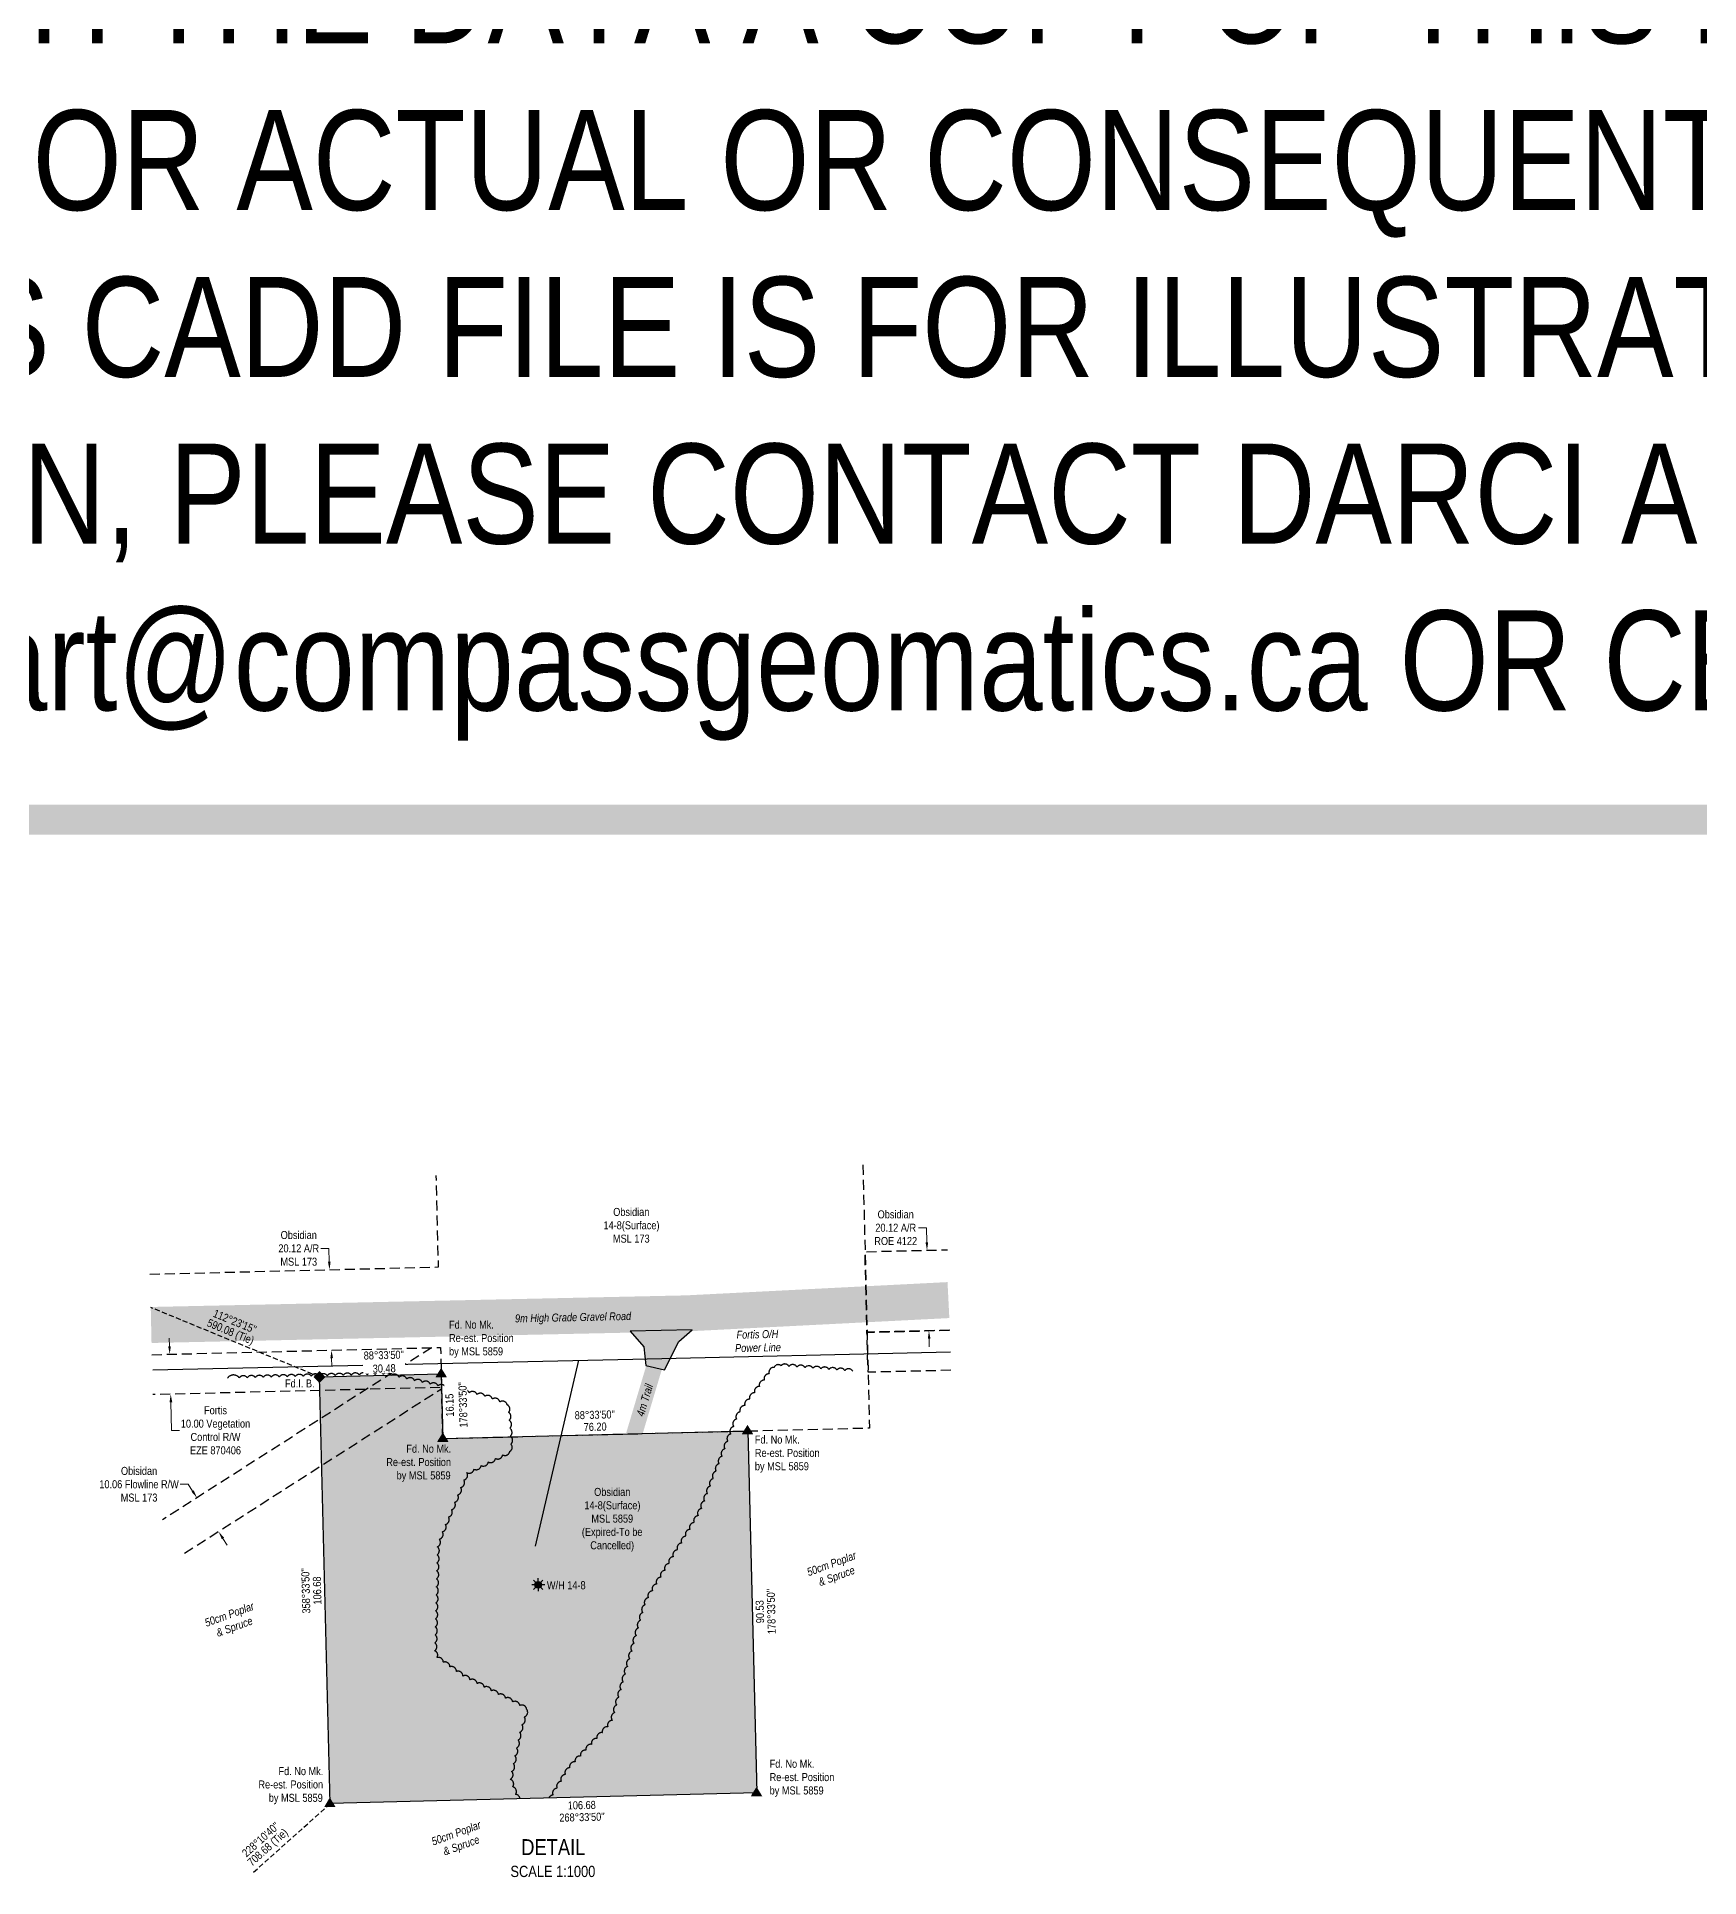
# Model space of a CAD drawing. Extents: x 611326 to 619223, y 5897357 to 5902021.
# Drawn here: x 615069 to 617146, y 5897423 to 5899722 of the extents above; entities that cross this region are included whole.
import ezdxf
from ezdxf.enums import TextEntityAlignment as Align

# ---------------------------------------------------------------- set-up
doc = ezdxf.new("R2010")
doc.units = 0
doc.header["$LTSCALE"] = 5
doc.header["$PDSIZE"] = 0.5
for name, pattern in [('0', [1, 1, 0]), ('foc-ACCESSROAD', [3.75, 2.5, -1.25]), ('foc-FLOWLINE', [3.75, 2.5, -1.25]), ('foc-TIELINE', [1.875, 1.25, -0.625])]:
    doc.linetypes.add(name, pattern=pattern)
doc.layers.get('Defpoints').update_dxf_attribs({"color": 9})
for name, color, linetype in [('AS-POWER', 104, 'foc-POWER'), ('AS-POWER-T', 104, 'Continuous'), ('AS-ROADS', 254, 'Continuous'), ('C-AR', 13, 'foc-ACCESSROAD'), ('C-WS', 13, 'foc-ACCESSROAD'), ('C-WS-S', 8, 'Continuous'), ('DETAIL-T', 7, 'Continuous'), ('F-EZE', 190, 'foc-FLOWLINE'), ('F-VCE', 190, 'foc-FLOWLINE'), ('L-BD', 7, 'Continuous'), ('L-BD1', 253, 'Continuous'), ('L-MON', 1, 'Continuous'), ('L-TIE', 7, 'foc-TIELINE'), ('P-PROPOSED', 10, 'Continuous'), ('P-PROPOSED-H', 21, 'Continuous'), ('T-BUSH', 110, '0'), ('T-BUSH-T', 110, 'Continuous')]:
    doc.layers.add(name, color=color, linetype=linetype)
for name, color, linetype, lineweight in [('C-AR-T', 13, 'Continuous', 9), ('C-FLOWLINE-T', 13, 'Continuous', 9), ('C-WS-T', 13, 'Continuous', 9), ('F-VCE-T', 190, 'Continuous', 9), ('T-TEXT', 48, 'Continuous', 18)]:
    doc.layers.add(name, color=color, linetype=linetype, lineweight=lineweight)
doc.layers.add('DISCLAIMER', color=7, linetype='Continuous', plot=False)
doc.styles.add('80', font='ARIALN.TTF', dxfattribs={"height": 10})
doc.styles.add('80CG', font='ARIALN.TTF', dxfattribs={"height": 10})
doc.styles.add('80L', font='ARIALN.TTF', dxfattribs={"height": 10})
doc.styles.add('foc-LtypeFont', font='ARIALN.TTF', dxfattribs={"height": 7.35})
doc.linetypes.add('foc-POWER', pattern='A,6,-1,["P",foc-LtypeFont,S=0.2,R=0,X=-0.625,Y=-0.75],-1.24,4', length=12.24)
doc.dimstyles.new('Compass 5 000', dxfattribs={"dimscale": 5, "dimtxt": 9, "dimasz": 2, "dimexe": 0.2, "dimexo": 0.0625, "dimgap": 0.5, "dimtad": 0, "dimtih": 1, "dimtoh": 1, "dimzin": 0, "dimdsep": 46, "dimtxsty": '80CG', "dimcen": 0.1, "dimse1": 1, "dimse2": 1, "dimclrd": 256, "dimclrt": 256, "dimaunit": 1, "dimadec": 4, "dimazin": 0, "dimtfac": 0.06, "dimtofl": 0, "dimtmove": 0, "dimatfit": 1, "dimfxl": 0.2, "dimtolj": 1, "dimtzin": 0, "dimlwd": -1, "dimarcsym": 0})

# ---------------------------------------------------------------- blocks, each defined once
blk = doc.blocks.new('GAS')
h = blk.add_hatch(color=255)
h.dxf.hatch_style = 1
edge = h.paths.add_edge_path()
edge.add_arc((0, 0), 0.9, 0, 360)
for p, q in [((-0.81, 0), (-1.62, 0)), ((-0.57, 0.57), (-1.14, 1.14)), ((0, 0.81), (0, 1.62)), ((0.57, 0.57), (1.14, 1.14)), ((1.62, 0), (0.81, 0)), ((-0.57, -0.57), (-1.14, -1.14)), ((0, -0.81), (0, -1.62)), ((1.14, -1.14), (0.57, -0.57))]:
    blk.add_line(p, q)
blk.add_circle((0, 0), 0.8)
blk = doc.blocks.new('TRIA')
blk.add_hatch(color=255).paths.add_polyline_path([(-0.04, 1.52), (-1.47, -0.87), (1.39, -0.87)])
blk = doc.blocks.new('TRIAA')
blk.add_blockref('TRIA', (0, 0))
blk = doc.blocks.new('TRIB')
at = {"color": 1}
blk.add_lwpolyline([(-1.12, -0.67), (-0.04, 1.13), (1.04, -0.67)], close=True, dxfattribs=at)
blk = doc.blocks.new('TRIBB')
blk.add_blockref('TRIB', (0, 0))
blk = doc.blocks.new('TRICC')
for name in ['TRIAA', 'TRIBB']:
    blk.add_blockref(name, (0, 0))
blk = doc.blocks.new('plspike')
blk.add_blockref('TRICC', (0, 0))
blk = doc.blocks.new('*D432')
at = {"layer": 'C-AR-T', "transparency": 16777216}
for p, q in [((616180.8, 5898234.1), (616170.8, 5898234.1)), ((616181.2, 5898216), (616180.8, 5898234.1)), ((616184.1, 5898095.4), (616184.3, 5898085.4))]:
    blk.add_line(p, q, dxfattribs=at)
for points in [[(616182.9, 5898216.1), (616179.5, 5898216), (616181.4, 5898206)], [(616185.8, 5898095.4), (616182.4, 5898095.4), (616183.8, 5898105.4)]]:
    blk.add_solid(points, dxfattribs=at)
at = {"layer": 'Defpoints', "color": 0, "transparency": 16777216}
for p in [(616149.5, 5898205.2), (616181.4, 5898206), (616151.9, 5898104.6)]:
    blk.add_point(p, dxfattribs=at)
at = {"layer": 'C-AR-T', "transparency": 16777216, "insert": (616142.3, 5898234.1), "char_height": 10, "attachment_point": 5, "style": '80CG'}
blk.add_mtext('\\A1;Obsidian\\P20.12 A/R\\PROE 4122', dxfattribs=at)
blk = doc.blocks.new('*D433')
at = {"layer": 'Defpoints', "color": 0, "transparency": 16777216}
for p in [(615266.7, 5898076.9), (615236.5, 5898026.1), (615268, 5898026.9)]:
    blk.add_point(p, dxfattribs=at)
at = {"layer": 'F-VCE-T', "transparency": 16777216}
for p, q in [((615235, 5898086.1), (615234.8, 5898096.1)), ((615236.8, 5898016.1), (615237.7, 5897981)), ((615237.7, 5897981), (615247.7, 5897981))]:
    blk.add_line(p, q, dxfattribs=at)
for points in [[(615236.7, 5898086.1), (615233.4, 5898086), (615235.3, 5898076.1)], [(615238.5, 5898016.2), (615235.1, 5898016.1), (615236.5, 5898026.1)]]:
    blk.add_solid(points, dxfattribs=at)
at = {"layer": 'F-VCE-T', "transparency": 16777216, "insert": (615292.5, 5897981), "char_height": 10, "attachment_point": 5, "style": '80CG'}
blk.add_mtext('\\A1;Fortis\\P10.00 Vegetation\\PControl R/W\\PEZE 870406', dxfattribs=at)
blk = doc.blocks.new('*D434')
at = {"layer": 'C-AR-T', "transparency": 16777216}
for p, q in [((615434.2, 5898208.3), (615424.2, 5898208.3)), ((615434.6, 5898191.7), (615434.2, 5898208.3)), ((615437.6, 5898071.2), (615437.9, 5898061.2))]:
    blk.add_line(p, q, dxfattribs=at)
for points in [[(615436.3, 5898191.7), (615433, 5898191.6), (615434.9, 5898181.7)], [(615439.3, 5898071.2), (615436, 5898071.1), (615437.4, 5898081.1)]]:
    blk.add_solid(points, dxfattribs=at)
at = {"layer": 'Defpoints', "color": 0, "transparency": 16777216}
for p in [(615434.9, 5898181.7), (615450.2, 5898182.1), (615452.7, 5898081.5)]:
    blk.add_point(p, dxfattribs=at)
at = {"layer": 'C-AR-T', "transparency": 16777216, "insert": (615396.5, 5898208.3), "char_height": 10, "attachment_point": 5, "style": '80CG'}
blk.add_mtext('\\A1;Obsidian\\P20.12 A/R\\PMSL 173', dxfattribs=at)
blk = doc.blocks.new('*D435')
at = {"layer": 'C-FLOWLINE-T', "transparency": 16777216}
for p, q in [((615258.5, 5897913.6), (615248.5, 5897913.6)), ((615263.9, 5897905.2), (615258.5, 5897913.6)), ((615301.8, 5897846), (615307.1, 5897837.5))]:
    blk.add_line(p, q, dxfattribs=at)
for points in [[(615265.3, 5897906.1), (615262.5, 5897904.3), (615269.3, 5897896.7)], [(615303.2, 5897846.9), (615300.3, 5897845.1), (615296.4, 5897854.4)]]:
    blk.add_solid(points, dxfattribs=at)
at = {"layer": 'Defpoints', "color": 0, "transparency": 16777216}
for p in [(615268.2, 5897896.1), (615269.3, 5897896.7), (615295.3, 5897853.7)]:
    blk.add_point(p, dxfattribs=at)
at = {"layer": 'C-FLOWLINE-T', "transparency": 16777216, "insert": (615197, 5897913.6), "char_height": 10, "attachment_point": 5, "style": '80CG'}
blk.add_mtext('\\A1;Obisidan\\P10.06 Flowline R/W\\PMSL 173', dxfattribs=at)
blk = doc.blocks.new('SMONA')
blk.add_hatch(color=255).paths.add_polyline_path([(0, -1.49), (1.49, 0), (0, 1.49), (-1.49, 0)])
blk = doc.blocks.new('SMONAA')
blk.add_blockref('SMONA', (0, 0))
blk = doc.blocks.new('SMONB')
at = {"color": 1}
blk.add_solid([(0, 1.2), (1.2, 0), (-1.2, 0), (0, -1.2)], dxfattribs=at)
blk = doc.blocks.new('SMONBB')
blk.add_blockref('SMONB', (0, 0))
blk = doc.blocks.new('SMONCC')
for name in ['SMONAA', 'SMONBB']:
    blk.add_blockref(name, (0, 0))
blk = doc.blocks.new('FDIBAR')
blk.add_blockref('SMONCC', (0, 0))
blk = doc.blocks.new('Disclaimer_Legal')
at = {"layer": 'DISCLAIMER', "color": 254, "flags": 128}
blk.add_lwpolyline([(-3612.9, -1104.6, 37.5, 37.5, 0), (4096.1, -1104.6, 37.5, 37.5, 0.414214), (4171.1, -1029.6, 37.5, 37.5, 0), (4171.1, 2078.7, 37.5, 0, 0.414214), (4096.1, 2153.7, 0, 0, 0), (-3612.9, 2153.7, 0, 0, 0.414214), (-3687.9, 2078.7, 0, 0, 0), (-3687.9, -1029.6, 0, 37.5, 0.414214)], format="xyseb", close=True, dxfattribs=at)
at = {"layer": 'DISCLAIMER', "color": 254, "insert": (241.6, 533.9), "char_height": 125, "width": 7717.568, "attachment_point": 5, "style": '80'}
blk.add_mtext('NOTICE TO THE CORPORATION, PERSON &/OR PERSONS REGARDING THIS COMPUTER AIDED DESIGN AND DRAFTING (CADD) FILES. ACCEPTANCE OF THE CADD DATA IS BASED ON THE FOLLOWING DISCLAIMER WHICH COVERS ALL CADD DATA RECIEVED FROM COMPASS GEOMATICS LTD.\\P{\\fArial Narrow|b1|i0|c0|p34;DISCLAIMER}\\PCOMPASS GEOMATICS LTD. MAKES NO REPRESENTATION OR WARRANTIES, EXPRESS OR IMPLIED, WITH RESPECT TO THE REUSE OF THE DATA PROVIDED HEREWITH, REGARDLESS OF ITS FORMAT OR THE MEANS OF ITS TRANSMISSION. THERE IS NO GUARANTEE OR REPRESENTATION TO THE USER AS TO THE ACCURACY, CURRENCY, SUITABILITY OR RELIABILITY OF THIS DATA FOR ANY PURPOSE. THE USER ACCEPTS THE DATA "AS IS", AND ASSUMES ALL RISKS ASSOCIATED WITH ITS USE. BY ACCEPTANCE OF THIS DATA, THE USER AGREES NOT TO TRANSMIT THIS DATA OR PROVIDE ACCESS OR ANY PART OF IT TO ANOTHER PARTY UNLESS THE USER SHALL INCLUDE WITH THE DATA A COPY OF THIS DISCLAIMER. COMPASS GEOMATICS LTD. ASSUMES NO RESPONSIBILITY FOR ACTUAL OR CONSEQUENTIAL DAMAGE AS A RESULT OF ANY USER\'S RELIANCE ON THIS DATA. THIS CADD FILE IS FOR ILLUSTRATION PURPOSES ONLY.\\PIF YOU REQUIRE MORE ACCURATE INFORMATION, PLEASE CONTACT DARCI ANGLEHART AT COMPASS GEOMATICS LTD. VIA EMAIL: darci.anglehart@compassgeomatics.ca OR CELL: 506-961-7292', dxfattribs=at)

msp = doc.modelspace()

# ---------------------------------------------------------------- hatches: boundary and pattern name
at = {"layer": 'AS-ROADS'}
h = msp.add_hatch(color=256, dxfattribs=at)
h.dxf.hatch_style = 1
h.paths.add_polyline_path([(615810.58, 5898104.769), (615827.413, 5898085.521), (615830.208, 5898061.966), (615853.528, 5898056.461), (615871.543, 5898092.171), (615888.208, 5898106.666)])
at = {"layer": 'P-PROPOSED-H'}
h = msp.add_hatch(color=256, dxfattribs=at)
h.dxf.hatch_style = 1
h.paths.add_polyline_path([(615422.358, 5898047.721), (615574.593, 5898051.456), (615576.703, 5897970.636), (615957.388, 5897980.316), (615968.723, 5897527.986), (615435.673, 5897514.631)])

# ---------------------------------------------------------------- linework, layer by layer
at = {"layer": 'AS-POWER', "flags": 128}
for points in [[(615214.351, 5898056.551), (615814.015, 5898070.062), (616210.656, 5898079.002)], [(615692.099, 5897836.209), (615746.282, 5898068.536)]]:
    msp.add_lwpolyline(points, dxfattribs=at)
at = {"layer": 'AS-ROADS', "flags": 128}
for points, const_width in [([(615212.085, 5898112.638), (615880.793, 5898127.126), (616208.164, 5898143.737)], 44.983), ([(615840.516, 5898059.941), (615815.17, 5897974.937)], 19.992)]:
    msp.add_lwpolyline(points, dxfattribs=dict(at, const_width=const_width))
msp.add_lwpolyline([(615810.58, 5898104.769), (615827.413, 5898085.521), (615830.208, 5898061.966), (615853.528, 5898056.461), (615871.543, 5898092.171), (615888.208, 5898106.666)], close=True, dxfattribs=at)
at = {"layer": 'C-AR', "flags": 128}
msp.add_lwpolyline([(616209.88, 5898106.012), (616106.339, 5898103.532), (616103.93, 5898204.157), (616206.989, 5898206.626)], dxfattribs=at)
at = {"layer": 'C-WS', "flags": 128}
for points in [[(616101.292, 5898312.9), (616106.655, 5898097.84), (616109.504, 5897983.619), (615576.473, 5897970.326), (615574.92, 5898032.614), (615253.534, 5897826.985)], [(615210.496, 5898176.083), (615571.117, 5898185.077), (615568.263, 5898299.545)]]:
    msp.add_lwpolyline(points, dxfattribs=at)
at = {"layer": 'C-WS'}
msp.add_lwpolyline([(615213.014, 5898075.553), (615562.353, 5898084.266), (615226.435, 5897869.338)], dxfattribs=at)
at = {"layer": 'F-EZE', "flags": 128}
msp.add_lwpolyline([(616211.317, 5898056.005), (616107.778, 5898053.526), (616106.339, 5898103.532), (616209.88, 5898106.012)], dxfattribs=at)
at = {"layer": 'F-VCE', "flags": 128}
msp.add_lwpolyline([(615213.014, 5898075.553), (615573.625, 5898084.547), (615574.871, 5898034.581), (615214.266, 5898025.588)], dxfattribs=at)
at = {"layer": 'L-TIE', "flags": 128}
for points in [[(615422.358, 5898047.721), (615211.536, 5898134.554)], [(615340.146, 5897429.152), (615435.673, 5897514.631)]]:
    msp.add_lwpolyline(points, dxfattribs=at)
at = {"layer": 'P-PROPOSED', "flags": 128}
msp.add_lwpolyline([(615422.358, 5898047.721), (615574.593, 5898051.456), (615576.703, 5897970.636), (615957.388, 5897980.316), (615968.723, 5897527.986), (615435.673, 5897514.631)], close=True, dxfattribs=at)
at = {"layer": 'T-BUSH', "flags": 128}
for points in [[(616088.703, 5898054.916, 0.52056705), (616078.735, 5898055.666, 0.52056705), (616068.767, 5898056.416, 0.52056705), (616058.799, 5898057.167, 0.52056705), (616048.831, 5898057.917, 0.52056705), (616038.863, 5898058.667, 0.52056705), (616028.895, 5898059.417, 0.52056705), (616018.927, 5898060.168, 0.52056705), (616008.959, 5898060.918, 0.52056705), (615998.991, 5898061.668, 0.52056705), (615990.268, 5898059.643, 0.52056705), (615984.201, 5898051.699, 0.52056705), (615978.134, 5898043.754, 0.52056705), (615972.067, 5898035.81, 0.52056705), (615966, 5898027.866, 0.52056705), (615959.933, 5898019.921, 0.52056705), (615953.866, 5898011.977, 0.52056705), (615947.799, 5898004.032, 0.52056705), (615943.448, 5897995.122, 0.52056705), (615939.807, 5897985.813, 0.52056705), (615936.167, 5897976.503, 0.52056705), (615932.526, 5897967.193, 0.52056705), (615928.886, 5897957.883, 0.52056705), (615925.245, 5897948.574, 0.52056705), (615921.605, 5897939.264, 0.52056705), (615917.964, 5897929.954, 0.52056705), (615914.324, 5897920.645, 0.52056705), (615910.683, 5897911.335, 0.52056705), (615907.043, 5897902.025, 0.52056705), (615903.402, 5897892.716, 0.52056705), (615899.762, 5897883.406, 0.52056705), (615895.58, 5897874.364, 0.52056705), (615890.383, 5897865.825, 0.52056705), (615885.185, 5897857.287, 0.52056705), (615879.988, 5897848.748, 0.52056705), (615874.79, 5897840.209, 0.52056705), (615869.593, 5897831.67, 0.52056705), (615864.395, 5897823.132, 0.52056705), (615859.198, 5897814.593, 0.52056705), (615854, 5897806.054, 0.52056705), (615848.803, 5897797.515, 0.52056705), (615843.605, 5897788.977, 0.52056705), (615838.408, 5897780.438, 0.52056705), (615833.21, 5897771.899, 0.52056705), (615828.981, 5897762.939, 0.52056705), (615826.268, 5897753.318, 0.52056705), (615823.556, 5897743.697, 0.52056705), (615820.843, 5897734.076, 0.52056705), (615818.13, 5897724.455, 0.52056705), (615815.417, 5897714.834, 0.52056705), (615812.704, 5897705.213, 0.52056705), (615809.992, 5897695.591, 0.52056705), (615807.279, 5897685.97, 0.52056705), (615804.566, 5897676.349, 0.52056705), (615801.853, 5897666.728, 0.52056705), (615799.141, 5897657.107, 0.52056705), (615796.428, 5897647.486, 0.52056705), (615793.715, 5897637.865, 0.52056705), (615791.002, 5897628.244, 0.52056705), (615788.289, 5897618.623, 0.52056705), (615782.605, 5897610.673, 0.52056705), (615775.792, 5897603.359, 0.52056705), (615768.978, 5897596.045, 0.52056705), (615762.165, 5897588.73, 0.52056705), (615755.352, 5897581.416, 0.52056705), (615748.538, 5897574.101, 0.52056705), (615741.725, 5897566.787, 0.52056705), (615734.911, 5897559.472, 0.52056705), (615729.509, 5897551.097, 0.52056705), (615724.374, 5897542.521, 0.52056705), (615719.239, 5897533.944, 0.52056705), (615714.105, 5897525.367, 0.29067889), (615708.847, 5897521.475, 0.29067889)], [(615672.769, 5897520.572, 0.39670996), (615667.375, 5897526.324, 0.52056705), (615663.876, 5897535.688, 0.52056705), (615660.599, 5897545.07, 0.52056705), (615662.578, 5897554.868, 0.52056705), (615664.557, 5897564.666, 0.52056705), (615666.536, 5897574.465, 0.52056705), (615668.514, 5897584.263, 0.52056705), (615670.493, 5897594.062, 0.52056705), (615672.472, 5897603.86, 0.52056705), (615675.272, 5897613.447, 0.52056705), (615678.266, 5897622.985, 0.52056705), (615681.259, 5897632.522, 0.52056705), (615672.65, 5897637.225, 0.52056705), (615663.77, 5897641.816, 0.52056705), (615654.89, 5897646.406, 0.52056705), (615646.011, 5897650.997, 0.52056705), (615637.131, 5897655.587, 0.52056705), (615628.251, 5897660.178, 0.52056705), (615619.371, 5897664.768, 0.52056705), (615610.491, 5897669.359, 0.52056705), (615601.697, 5897674.091, 0.52056705), (615593.508, 5897679.824, 0.52056705), (615585.319, 5897685.556, 0.52056705), (615577.131, 5897691.289, 0.52056705), (615568.942, 5897697.022, 0.52056705), (615566.338, 5897705.573, 0.52056705), (615566.594, 5897715.566, 0.52056705), (615566.85, 5897725.559, 0.52056705), (615567.106, 5897735.552, 0.52056705), (615567.362, 5897745.544, 0.52056705), (615567.617, 5897755.537, 0.52056705), (615567.873, 5897765.53, 0.52056705), (615568.129, 5897775.523, 0.52056705), (615568.385, 5897785.516, 0.52056705), (615568.641, 5897795.509, 0.52056705), (615568.896, 5897805.502, 0.52056705), (615569.152, 5897815.495, 0.52056705), (615569.408, 5897825.488, 0.52056705), (615569.664, 5897835.481, 0.52056705), (615572.083, 5897845.015, 0.52056705), (615575.908, 5897854.25, 0.52056705), (615579.732, 5897863.486, 0.52056705), (615583.556, 5897872.722, 0.52056705), (615587.38, 5897881.958, 0.52056705), (615591.204, 5897891.193, 0.52056705), (615595.028, 5897900.429, 0.52056705), (615598.853, 5897909.665, 0.52056705), (615602.677, 5897918.901, 0.52056705), (615606.501, 5897928.136, 0.52056705), (615615.447, 5897932.586, 0.52056705), (615624.403, 5897937.026, 0.52056705), (615633.359, 5897941.467, 0.52056705), (615642.315, 5897945.907, 0.52056705), (615651.27, 5897950.348, 0.52056705), (615660.226, 5897954.788, 0.52056705), (615661.43, 5897963.678, 0.52056705), (615660.746, 5897973.651, 0.52056705), (615660.063, 5897983.624, 0.52056705), (615659.379, 5897993.596, 0.52056705), (615658.696, 5898003.569, 0.52056705), (615657.021, 5898012.818, 0.52056705), (615647.727, 5898016.498, 0.52056705), (615638.433, 5898020.178, 0.52056705), (615629.068, 5898023.627, 0.52056705), (615619.308, 5898025.787, 0.52056705), (615609.548, 5898027.948, 0.52056705), (615599.788, 5898030.108, 0.52056705), (615590.028, 5898032.268, 0.52056705), (615580.268, 5898034.428, 0.52056705), (615570.508, 5898036.588, 0.52056705), (615560.748, 5898038.748, 0.52056705), (615550.988, 5898040.908, 0.52056705), (615541.228, 5898043.068, 0.52056705), (615531.468, 5898045.228, 0.52056705), (615521.708, 5898047.389, 0.52056705), (615511.948, 5898049.549, 0.52056705), (615502.118, 5898050.985, 0.52056705), (615492.125, 5898050.737, 0.52056705), (615482.132, 5898050.489, 0.52056705), (615472.139, 5898050.242, 0.52056705), (615462.146, 5898049.994, 0.52056705), (615452.152, 5898049.746, 0.52056705), (615442.159, 5898049.498, 0.52056705), (615432.166, 5898049.25, 0.52056705), (615422.173, 5898049.003, 0.52056705), (615412.18, 5898048.755, 0.52056705), (615402.187, 5898048.507, 0.52056705), (615392.194, 5898048.259, 0.52056705), (615382.201, 5898048.012, 0.52056705), (615372.208, 5898047.764, 0.52056705), (615362.214, 5898047.516, 0.52056705), (615352.221, 5898047.268, 0.52056705), (615342.228, 5898047.02, 0.52056705), (615332.235, 5898046.773, 0.52056705), (615322.242, 5898046.525, 0.52056705), (615307.468, 5898046.158)]]:
    msp.add_lwpolyline(points, format="xyb", dxfattribs=at)

# ---------------------------------------------------------------- block references
msp.add_blockref('Disclaimer_Legal', (615033.108, 5899848.709))
at = {"layer": 'C-WS-S', "xscale": 4.998092900000001, "yscale": 4.998092900000001, "zscale": 4.998092900000001}
msp.add_blockref('GAS', (615695.663, 5897788.051), dxfattribs=at)
at = {"layer": 'L-MON', "xscale": 4.998092900000001, "yscale": 4.998092900000001, "zscale": 4.998092900000001}
for name, p in [('FDIBAR', (615422.358, 5898047.721)), ('plspike', (615957.388, 5897980.316)), ('plspike', (615968.723, 5897527.986)), ('plspike', (615435.673, 5897514.631))]:
    msp.add_blockref(name, p, dxfattribs=at)

# ---------------------------------------------------------------- texts
at = {"layer": 'AS-POWER-T', "insert": (615940.747, 5898105.359), "char_height": 9.99619, "attachment_point": 1, "rotation": 1.291196, "style": '80L'}
msp.add_mtext_dynamic_manual_height_columns('\\pi2.5633;{\\fArial Narrow|b0|i1|c0|p34;Fortis O/H\\P\\pi0.33703;Power Line}', width=57.1191, gutter_width=50, heights=[0], dxfattribs=at)
at = {"layer": 'C-WS-T', "attachment_point": 1, "style": '80L'}
for s, width, insert, char_height in [('\\pi12.811;Obsidian\\P\\pi0.6769;14-8(Surface)\\P\\pi12.5;MSL 173', 69.43834, (615776.531, 5898258.864), 9.99619), ('\\pi15.523;Obsidian\\P\\pi3.3891;14-8(Surface)\\P\\pi12.015;MSL 5859\\P\\pi0.15704;(Expired-To be \\P\\pi10.685;Cancelled)', 74.86272, (615750.042, 5897909.069), 9.99619), ('W/H 14-8', 48.33403, (615706.521, 5897792.525), 9.9962)]:
    msp.add_mtext_dynamic_manual_height_columns(s, width=width, gutter_width=50, heights=[0], dxfattribs=dict(at, insert=insert, char_height=char_height))
at = {"layer": 'DETAIL-T', "color": 3, "insert": (615600.361, 5897470.281), "char_height": 19.99237, "width": 225.74806, "attachment_point": 1, "style": '80CG'}
msp.add_mtext('\\pi74.076;DETAIL\\P\\pi60.604;{\\H0.7x;SCALE 1:1000}', dxfattribs=at)
at = {"layer": 'L-BD', "style": '80L'}
for s, rotation, p in [("112°23'15''", 337.6144, (615316.666, 5898117.067)), ('590.08 (Tie)', 337.6144, (615310.955, 5898103.203)), ("228°10'40''", 41.8228, (615348.936, 5897469.917)), ('708.68 (Tie)', 41.8228, (615358.435, 5897459.302))]:
    msp.add_text(s, height=9.99619, rotation=rotation, dxfattribs=at).set_placement(p, align=Align.MIDDLE)
at = {"layer": 'L-BD1', "style": '80L'}
for s, height, rotation, p in [("88°33'50''", 9.9962, 1.4386, (615766.418, 5898000.459)), ('76.20', 9.9962, 1.4386, (615766.795, 5897985.469)), ("358°33'50''", 9.99619, 91.4386, (615405.284, 5897780.503)), ('106.68', 9.9962, 91.4386, (615419.524, 5897780.86)), ('90.53', 9.9962, 91.4386, (615972.549, 5897754.39)), ("178°33'50''", 9.99619, 91.4386, (615986.789, 5897754.747)), ('106.68', 9.9962, 1.4386, (615750.049, 5897512.766)), ("268°33'50''", 9.99619, 1.4386, (615750.426, 5897497.777))]:
    msp.add_text(s, height=height, rotation=rotation, dxfattribs=at).set_placement(p, align=Align.MIDDLE)
at = {"layer": 'L-MON', "attachment_point": 1, "style": '80L'}
for s, width, insert, char_height in [('Fd. No Mk.\\PRe-est. Position\\Pby MSL 5859', 80.16139, (615584.272, 5898118.013), 9.99619), ('Fd.I. B.', 36.05498, (615379.337, 5898044.601), 9.9962), ('Fd. No Mk.\\PRe-est. Position\\Pby MSL 5859', 80.16139, (615966.35, 5897974.477), 9.99619), ('\\pi26.103;Fd. No Mk.\\P\\pi1.0101;Re-est. Position\\P\\pi13.925;by MSL 5859', 80.16139, (615504.846, 5897963.045), 9.99619), ('\\pi26.103;Fd. No Mk.\\P\\pi1.0101;Re-est. Position\\P\\pi13.925;by MSL 5859', 80.16139, (615345.107, 5897560.254), 9.99619), ('Fd. No Mk.\\PRe-est. Position\\Pby MSL 5859', 80.16139, (615984.781, 5897569.47), 9.99619)]:
    msp.add_mtext_dynamic_manual_height_columns(s, width=width, gutter_width=50, heights=[0], dxfattribs=dict(at, insert=insert, char_height=char_height))
at = {"layer": 'T-BUSH-T', "char_height": 9.99619, "attachment_point": 1, "rotation": 20, "style": '80L'}
for insert in [(616029.746, 5897807.973), (615277.389, 5897744.667), (615560.773, 5897471.453)]:
    msp.add_mtext_dynamic_manual_height_columns('\\pi0.46135;{\\fArial Narrow|b0|i1|c0|p34;50cm Poplar\\P\\pi9.745;& Spruce}', width=65.40696, gutter_width=50, heights=[0], dxfattribs=dict(at, insert=insert))
at = {"layer": 'T-TEXT', "char_height": 9.99619, "attachment_point": 1, "style": '80L'}
for s, width, insert, rotation in [('{\\fArial Narrow|b0|i1|c0|p34;9m High Grade Gravel Road}', 147.65717, (615666.548, 5898125.786), 1.241195), ('\\pi0.3205;{\\fArial Narrow|b0|i1|c0|p34;4m Trail}', 41.95539, (615817.895, 5898000.117), 73.397372)]:
    msp.add_mtext_dynamic_manual_height_columns(s, width=width, gutter_width=50, heights=[0], dxfattribs=dict(at, insert=insert, rotation=rotation))

# ---------------------------------------------------------------- dimensions: what is measured, and where the dimension line sits
at = {"layer": 'C-AR-T'}
for base, p1, p2, angle, text, picture, middle in [((616181.437, 5898206.014), (616151.862, 5898104.622), (616149.452, 5898205.248), 91.372087, 'Obsidian\\P20.12 A/R\\PROE 4122', '*D432', (616142.261, 5898234.131)), ((615434.893, 5898181.68), (615452.702, 5898081.531), (615450.195, 5898182.061), 91.428636, 'Obsidian\\P20.12 A/R\\PMSL 173', '*D434', (615396.494, 5898208.29))]:
    dim = msp.add_linear_dim(base=base, p1=p1, p2=p2, angle=angle, text=text, dimstyle='Compass 5 000', dxfattribs=at)
    dim.commit()
    dim.dimension.update_dxf_attribs({"geometry": picture, "text_midpoint": middle, "dimtype": 161})
at = {"layer": 'C-FLOWLINE-T'}
dim = msp.add_aligned_dim(p1=(615295.286, 5897853.699), p2=(615268.187, 5897896.052), distance=-1.279, text='Obisidan\\P10.06 Flowline R/W\\PMSL 173', dimstyle='Compass 5 000', dxfattribs=at)
dim.commit()
dim.dimension.update_dxf_attribs({"geometry": '*D435', "text_midpoint": (615196.991, 5897913.588)})
at = {"layer": 'F-VCE-T'}
dim = msp.add_linear_dim(base=(615236.54, 5898026.131), p1=(615266.711, 5898076.892), p2=(615267.977, 5898026.928), angle=271.452124, text='Fortis\\P10.00 Vegetation\\PControl R/W\\PEZE 870406', dimstyle='Compass 5 000', dxfattribs=at)
dim.commit()
dim.dimension.update_dxf_attribs({"geometry": '*D433', "text_midpoint": (615292.486, 5897980.979), "dimtype": 161})

# ---------------------------------------------------------------- next in the draw order: texts
at = {"layer": 'L-BD1', "char_height": 9.99619, "attachment_point": 2, "style": '80L', "bg_fill": 3, "box_fill_scale": 1.1, "bg_fill_color": 256, "bg_fill_transparency": 0}
for s, insert, width, rotation in [("88°33'50'' 30.48", (615502.703, 5898080.03), 50.62362, 1.4386), ("16.15 178°33'50''", (615580.015, 5898012.329), 56.99026, 91.495504)]:
    msp.add_mtext(s, dxfattribs=dict(at, insert=insert, width=width, rotation=rotation))

# ---------------------------------------------------------------- next in the draw order: block references
at = {"layer": 'L-MON', "xscale": 4.998092900000001, "yscale": 4.998092900000001, "zscale": 4.998092900000001}
for p in [(615574.593, 5898051.456), (615576.703, 5897970.636)]:
    msp.add_blockref('plspike', p, dxfattribs=at)

doc.saveas('drawing.dxf')
